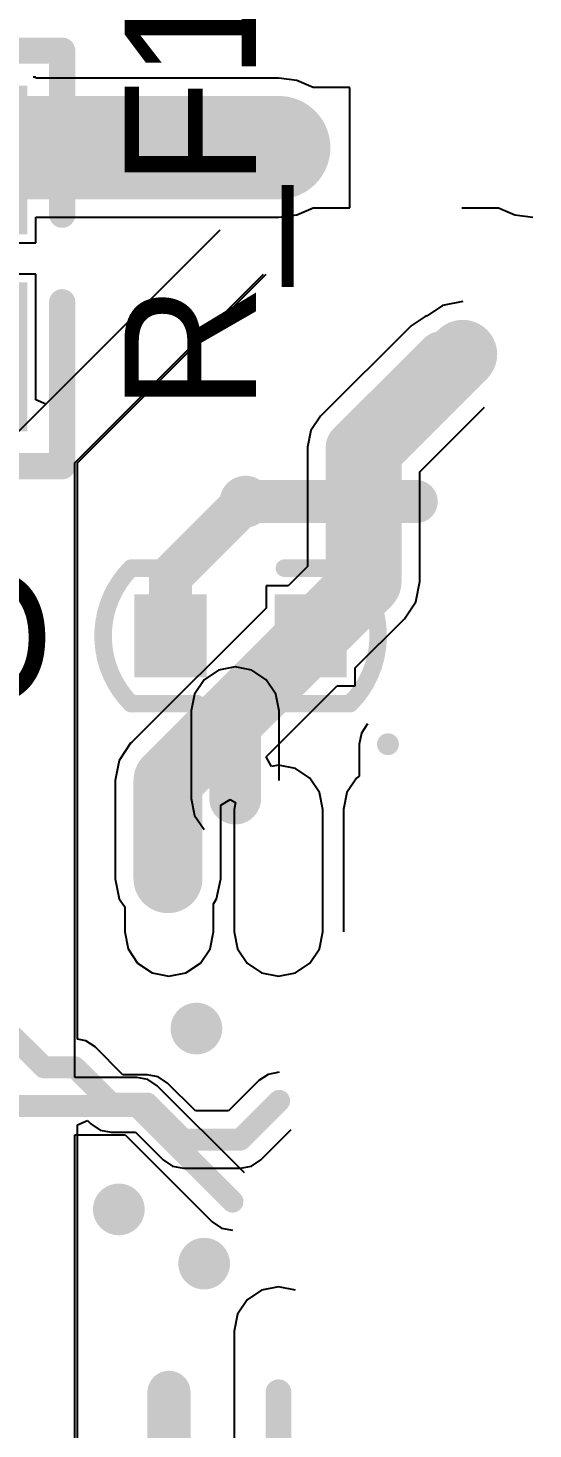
# Model space of a CAD drawing. Extents: x 65.4 to 145.6, y 116.1 to 196.3.
# Drawn here: x 76 to 81.86, y 125.64 to 141.91 of the extents above; entities that cross this region are included whole.
import ezdxf

# ---------------------------------------------------------------- set-up
doc = ezdxf.new("R2010")
doc.units = 0
doc.header["$MEASUREMENT"] = 0
doc.layers.get('0').update_dxf_attribs({"linetype": 'CONTINUOUS'})
for name, color, linetype in [('BOTTOMLAYER', 5, 'CONTINUOUS'), ('MULTILAYER', 9, 'CONTINUOUS'), ('TOPLAYER', 1, 'CONTINUOUS'), ('TOPOVERLAY', 2, 'CONTINUOUS'), ('TOPPASTE', 8, 'CONTINUOUS'), ('TOPSOLDER', 216, 'CONTINUOUS'), ('VIAHOLELAYER', 16, 'CONTINUOUS')]:
    doc.layers.add(name, color=color, linetype=linetype)

# ---------------------------------------------------------------- blocks, each defined once
blk = doc.blocks.new('0603__87')
at = {"layer": 'TOPLAYER'}
for points in [[(-0.317, -0.381), (0.318, -0.381), (-0.317, 0.381), (0.318, 0.381)], [(1.308, -0.381), (1.943, -0.381), (1.308, 0.381), (1.943, 0.381)]]:
    blk.add_solid(points, dxfattribs=at)
at = {"layer": 'TOPOVERLAY', "const_width": 0.203}
for points in [[(-0.457, -0.787, -0.414214), (-0.457, 0.787)], [(2.083, 0.787, -0.414214), (2.083, -0.787)]]:
    blk.add_lwpolyline(points, format="xyb", dxfattribs=at)
for points in [[(-0.457, 0.787), (0.305, 0.787)], [(1.321, 0.787), (2.083, 0.787)], [(-0.457, -0.787), (0.305, -0.787)], [(1.321, -0.787), (2.083, -0.787)]]:
    blk.add_lwpolyline(points, dxfattribs=at)
at = {"layer": 'TOPOVERLAY', "const_width": 0.102}
for points in [[(-0.508, 0.787, 1), (-0.406, 0.787, 1)], [(-0.508, 0.787, 1), (-0.406, 0.787, 1)], [(0.254, 0.787, 1), (0.356, 0.787, 1)], [(1.27, 0.787, 1), (1.372, 0.787, 1)], [(2.032, 0.787, 1), (2.134, 0.787, 1)], [(2.032, 0.787, 1), (2.134, 0.787, 1)], [(-0.508, -0.787, 1), (-0.406, -0.787, 1)], [(-0.508, -0.787, 1), (-0.406, -0.787, 1)], [(0.254, -0.787, 1), (0.356, -0.787, 1)], [(1.27, -0.787, 1), (1.372, -0.787, 1)], [(2.032, -0.787, 1), (2.134, -0.787, 1)], [(2.032, -0.787, 1), (2.134, -0.787, 1)]]:
    blk.add_lwpolyline(points, format="xyb", close=True, dxfattribs=at)
at = {"layer": 'TOPPASTE'}
for points in [[(-0.317, -0.381), (0.318, -0.381), (-0.317, 0.381), (0.318, 0.381)], [(1.308, -0.381), (1.943, -0.381), (1.308, 0.381), (1.943, 0.381)]]:
    blk.add_solid(points, dxfattribs=at)
at = {"layer": 'TOPSOLDER'}
for points in [[(-0.419, -0.483), (0.419, -0.483), (-0.419, 0.483), (0.419, 0.483)], [(1.207, -0.483), (2.045, -0.483), (1.207, 0.483), (2.045, 0.483)]]:
    blk.add_solid(points, dxfattribs=at)
blk = doc.blocks.new('0805_101')
at = {"layer": 'TOPLAYER'}
for points in [[(-0.762, -0.635), (0.762, -0.635), (-0.762, 0.635), (0.762, 0.635)], [(1.524, -0.635), (3.048, -0.635), (1.524, 0.635), (3.048, 0.635)]]:
    blk.add_solid(points, dxfattribs=at)
at = {"layer": 'TOPOVERLAY', "const_width": 0.305}
for points in [[(-1.27, 1.143), (0.635, 1.143)], [(-1.27, 1.143), (-1.27, -1.143)], [(1.651, 1.143), (3.556, 1.143)], [(3.556, 1.143), (3.556, -1.143)], [(-1.27, -1.143), (0.635, -1.143)], [(1.651, -1.143), (3.556, -1.143)]]:
    blk.add_lwpolyline(points, dxfattribs=at)
at = {"layer": 'TOPOVERLAY', "const_width": 0.152}
for points in [[(-1.346, 1.143, 1), (-1.194, 1.143, 1)], [(-1.346, 1.143, 1), (-1.194, 1.143, 1)], [(0.559, 1.143, 1), (0.711, 1.143, 1)], [(1.575, 1.143, 1), (1.727, 1.143, 1)], [(3.48, 1.143, 1), (3.632, 1.143, 1)], [(3.48, 1.143, 1), (3.632, 1.143, 1)], [(-1.346, -1.143, 1), (-1.194, -1.143, 1)], [(-1.346, -1.143, 1), (-1.194, -1.143, 1)], [(0.559, -1.143, 1), (0.711, -1.143, 1)], [(1.575, -1.143, 1), (1.727, -1.143, 1)], [(3.48, -1.143, 1), (3.632, -1.143, 1)], [(3.48, -1.143, 1), (3.632, -1.143, 1)]]:
    blk.add_lwpolyline(points, format="xyb", close=True, dxfattribs=at)
at = {"layer": 'TOPPASTE'}
for points in [[(-0.762, -0.635), (0.762, -0.635), (-0.762, 0.635), (0.762, 0.635)], [(1.524, -0.635), (3.048, -0.635), (1.524, 0.635), (3.048, 0.635)]]:
    blk.add_solid(points, dxfattribs=at)
at = {"layer": 'TOPSOLDER'}
for points in [[(-0.864, -0.737), (0.864, -0.737), (-0.864, 0.737), (0.864, 0.737)], [(1.422, -0.737), (3.15, -0.737), (1.422, 0.737), (3.15, 0.737)]]:
    blk.add_solid(points, dxfattribs=at)

msp = doc.modelspace()

# ---------------------------------------------------------------- linework, layer by layer
at = {"layer": 'BOTTOMLAYER'}
for p, q in [((78.222, 139.556), (77.772, 139.106)), ((77.772, 139.106), (75.882, 137.216)), ((77.202, 137.486), (78.762, 139.046)), ((76.572, 136.856), (77.202, 137.486)), ((76.572, 134.996), (76.572, 136.856)), ((76.572, 130.163), (76.572, 134.996)), ((78.207, 134.447), (78.042, 134.336)), ((78.402, 134.486), (78.207, 134.447)), ((78.597, 134.447), (78.402, 134.486)), ((78.762, 134.336), (78.597, 134.447)), ((78.042, 134.336), (77.931, 134.171)), ((78.873, 134.171), (78.762, 134.336)), ((77.931, 134.171), (77.892, 133.976)), ((78.912, 133.976), (78.873, 134.171)), ((77.892, 133.976), (77.892, 132.956)), ((78.912, 133.167), (78.912, 133.976)), ((77.892, 132.956), (77.931, 132.761)), ((77.931, 132.761), (78.042, 132.596)), ((76.67, 130.144), (76.572, 130.163)), ((76.778, 130.072), (76.67, 130.144)), ((77.1, 129.749), (76.778, 130.072)), ((77.382, 129.749), (77.1, 129.749)), ((77.51, 129.724), (77.382, 129.749)), ((77.618, 129.652), (77.51, 129.724)), ((78.676, 129.682), (78.324, 129.329)), ((78.784, 129.754), (78.676, 129.682)), ((78.912, 129.779), (78.784, 129.754)), ((77.94, 129.329), (77.618, 129.652)), ((76.572, 129.169), (76.689, 129.217)), ((76.689, 129.217), (76.726, 129.18)), ((76.726, 129.18), (76.834, 129.108)), ((78.324, 129.329), (77.94, 129.329)), ((76.572, 116.486), (76.572, 129.169)), ((76.834, 129.108), (76.962, 129.083)), ((76.962, 129.083), (77.244, 129.083)), ((77.244, 129.083), (77.566, 128.76)), ((78.698, 128.76), (79.05, 129.113)), ((77.566, 128.76), (77.674, 128.688)), ((78.59, 128.688), (78.698, 128.76)), ((77.674, 128.688), (77.802, 128.663)), ((77.802, 128.663), (78.462, 128.663)), ((78.462, 128.663), (78.59, 128.688))]:
    msp.add_line(p, q, dxfattribs=at)
for points, const_width in [([(78.372, 136.406, 1), (78.672, 136.406, 1)], 0.3), ([(78.397, 136.406, 1), (78.647, 136.406, 1)], 0.25), ([(80.377, 136.406, 1), (80.627, 136.406, 1)], 0.25), ([(80.377, 136.406, 1), (80.627, 136.406, 1)], 0.25), ([(78.252, 133.976, 1), (78.552, 133.976, 1)], 0.3), ([(78.252, 133.976, 1), (78.552, 133.976, 1)], 0.3), ([(78.252, 132.956, 1), (78.552, 132.956, 1)], 0.3), ([(78.252, 132.956, 1), (78.552, 132.956, 1)], 0.3), ([(77.802, 130.286, 1), (78.102, 130.286, 1)], 0.3), ([(76.118, 129.836, 1), (76.245, 129.836, 1)], 0.127), ([(76.118, 129.836, 1), (76.245, 129.836, 1)], 0.127), ([(76.478, 129.836, 1), (76.605, 129.836, 1)], 0.127), ([(76.478, 129.836, 1), (76.605, 129.836, 1)], 0.127), ([(76.898, 129.416, 1), (77.025, 129.416, 1)], 0.127), ([(76.898, 129.416, 1), (77.025, 129.416, 1)], 0.127), ([(77.319, 129.416, 1), (77.446, 129.416, 1)], 0.127), ([(77.319, 129.416, 1), (77.446, 129.416, 1)], 0.127), ([(78.849, 129.446, 1), (78.976, 129.446, 1)], 0.127), ([(78.849, 129.446, 1), (78.976, 129.446, 1)], 0.127), ([(77.739, 128.996, 1), (77.866, 128.996, 1)], 0.127), ([(77.739, 128.996, 1), (77.866, 128.996, 1)], 0.127), ([(78.399, 128.996, 1), (78.526, 128.996, 1)], 0.127), ([(78.399, 128.996, 1), (78.526, 128.996, 1)], 0.127), ([(76.902, 128.186, 1), (77.202, 128.186, 1)], 0.3), ([(77.892, 127.556, 1), (78.192, 127.556, 1)], 0.3)]:
    msp.add_lwpolyline(points, format="xyb", close=True, dxfattribs=dict(at, const_width=const_width))
for points, const_width in [([(78.522, 136.406), (80.502, 136.406)], 0.5), ([(78.402, 132.956), (78.402, 133.976)], 0.6), ([(75.792, 130.226), (76.182, 129.836)], 0.254), ([(76.182, 129.836), (76.542, 129.836)], 0.254), ([(76.542, 129.836), (76.962, 129.416)], 0.254), ([(76.962, 129.416), (77.382, 129.416)], 0.254), ([(77.382, 129.416), (77.802, 128.996)], 0.254), ([(78.462, 128.996), (78.912, 129.446)], 0.254), ([(77.802, 128.996), (78.462, 128.996)], 0.254)]:
    msp.add_lwpolyline(points, dxfattribs=dict(at, const_width=const_width))
at = {"layer": 'MULTILAYER', "const_width": 0.3}
for points in [[(78.372, 136.406, 1), (78.672, 136.406, 1)], [(78.252, 133.976, 1), (78.552, 133.976, 1)], [(77.802, 130.286, 1), (78.102, 130.286, 1)], [(76.902, 128.186, 1), (77.202, 128.186, 1)], [(77.892, 127.556, 1), (78.192, 127.556, 1)]]:
    msp.add_lwpolyline(points, format="xyb", close=True, dxfattribs=at)
at = {"layer": 'TOPLAYER'}
for p, q in [((76.087, 141.334), (76.059, 141.334)), ((76.087, 141.323), (76.087, 141.334)), ((78.907, 141.323), (76.087, 141.323)), ((79.116, 141.295), (78.907, 141.323)), ((79.308, 141.216), (79.116, 141.295)), ((79.732, 141.216), (79.308, 141.216)), ((79.732, 139.816), (79.732, 141.216)), ((79.116, 139.737), (79.308, 139.816)), ((79.308, 139.816), (79.732, 139.816)), ((81.032, 139.816), (81.456, 139.816)), ((81.456, 139.816), (81.648, 139.737)), ((76.087, 139.41), (76.087, 139.709)), ((76.087, 139.709), (78.907, 139.709)), ((78.907, 139.709), (79.116, 139.737)), ((81.648, 139.737), (81.857, 139.709)), ((78.222, 139.556), (77.772, 139.106)), ((74.417, 139.41), (76.087, 139.41)), ((77.772, 139.106), (76.204, 137.538)), ((76.087, 139.048), (74.417, 139.048)), ((76.087, 137.587), (76.087, 139.048)), ((77.172, 137.486), (78.732, 139.046)), ((80.808, 138.681), (80.628, 138.561)), ((81.042, 138.728), (80.808, 138.681)), ((80.607, 138.557), (80.442, 138.446)), ((80.628, 138.561), (80.607, 138.557)), ((80.442, 138.446), (79.392, 137.396)), ((76.204, 137.538), (76.087, 137.587)), ((76.542, 136.856), (77.172, 137.486)), ((80.544, 136.753), (81.295, 137.504)), ((79.392, 137.396), (79.281, 137.231)), ((79.281, 137.231), (79.242, 137.036)), ((79.242, 137.036), (79.242, 135.651)), ((76.542, 134.996), (76.542, 136.856)), ((80.544, 135.476), (80.544, 136.753)), ((79.242, 135.651), (79.018, 135.427)), ((79.018, 135.427), (78.76, 135.427)), ((78.76, 135.427), (78.76, 135.169)), ((80.497, 135.242), (80.544, 135.476)), ((80.365, 135.043), (80.497, 135.242)), ((78.76, 135.169), (77.202, 133.611)), ((79.795, 134.474), (80.365, 135.043)), ((76.542, 129.719), (76.542, 134.996)), ((79.795, 134.265), (79.795, 134.474)), ((78.763, 133.442), (79.586, 134.265)), ((79.586, 134.265), (79.795, 134.265)), ((79.939, 133.824), (79.866, 133.716)), ((77.189, 133.599), (77.057, 133.4)), ((77.202, 133.611), (77.189, 133.599)), ((79.866, 133.716), (79.841, 133.588)), ((79.841, 133.588), (79.841, 133.216)), ((78.823, 133.33), (78.763, 133.442)), ((77.057, 133.4), (77.01, 133.166)), ((78.904, 133.346), (78.823, 133.33)), ((79.101, 133.307), (78.904, 133.346)), ((79.268, 133.195), (79.101, 133.307)), ((77.01, 133.166), (77.01, 132.026)), ((79.38, 133.028), (79.268, 133.195)), ((79.81, 133.195), (79.699, 133.028)), ((79.841, 133.216), (79.81, 133.195)), ((78.234, 132.881), (78.343, 132.947)), ((78.343, 132.947), (78.406, 132.913)), ((79.419, 132.831), (79.38, 133.028)), ((79.699, 133.028), (79.66, 132.831)), ((78.234, 132.026), (78.234, 132.881)), ((78.406, 132.913), (78.39, 132.831)), ((78.39, 132.831), (78.39, 131.409)), ((79.419, 131.409), (79.419, 132.831)), ((79.66, 132.831), (79.66, 131.409)), ((77.01, 132.026), (77.057, 131.792)), ((78.187, 131.792), (78.234, 132.026)), ((77.057, 131.792), (77.12, 131.698)), ((78.149, 131.735), (78.187, 131.792)), ((77.12, 131.698), (77.12, 131.409)), ((78.149, 131.409), (78.149, 131.735)), ((77.12, 131.409), (77.159, 131.212)), ((78.11, 131.212), (78.149, 131.409)), ((78.39, 131.409), (78.429, 131.212)), ((79.38, 131.212), (79.419, 131.409)), ((77.159, 131.212), (77.27, 131.045)), ((77.998, 131.045), (78.11, 131.212)), ((78.429, 131.212), (78.54, 131.045)), ((79.268, 131.045), (79.38, 131.212)), ((77.27, 131.045), (77.437, 130.934)), ((77.831, 130.934), (77.998, 131.045)), ((78.54, 131.045), (78.707, 130.934)), ((79.101, 130.934), (79.268, 131.045)), ((77.437, 130.934), (77.634, 130.894)), ((77.634, 130.894), (77.831, 130.934)), ((78.707, 130.934), (78.904, 130.894)), ((78.904, 130.894), (79.101, 130.934)), ((77.262, 129.719), (76.542, 129.719)), ((77.39, 129.694), (77.262, 129.719)), ((77.498, 129.622), (77.39, 129.694)), ((78.51, 128.609), (77.498, 129.622)), ((76.542, 116.486), (76.542, 129.053)), ((76.542, 129.053), (77.124, 129.053)), ((77.124, 129.053), (78.136, 128.04)), ((78.136, 128.04), (78.136, 128.04)), ((78.136, 128.04), (78.136, 128.04)), ((78.136, 128.04), (78.136, 128.04)), ((78.136, 128.04), (78.136, 128.04)), ((78.136, 128.04), (78.136, 128.04)), ((78.136, 128.04), (78.136, 128.04)), ((78.136, 128.04), (78.136, 128.04)), ((78.136, 128.04), (78.136, 128.04)), ((78.136, 128.04), (78.136, 128.04)), ((78.136, 128.04), (78.136, 128.04)), ((78.136, 128.04), (78.136, 128.04)), ((78.136, 128.04), (78.244, 127.968)), ((78.244, 127.968), (78.372, 127.943)), ((78.707, 127.249), (78.54, 127.137)), ((78.904, 127.288), (78.707, 127.249)), ((79.101, 127.249), (78.904, 127.288)), ((78.54, 127.137), (78.429, 126.97)), ((78.429, 126.97), (78.39, 126.773)), ((78.39, 126.773), (78.39, 125.351))]:
    msp.add_line(p, q, dxfattribs=at)
for points, const_width in [([(75.342, 140.516), (78.907, 140.516)], 1.2), ([(79.932, 137.006), (81.012, 138.086)], 0.8), ([(81.012, 138.086), (81.042, 138.116)], 0.8), ([(79.752, 137.036), (80.802, 138.086)], 0.6), ([(80.802, 138.086), (81.012, 138.086)], 0.6), ([(79.752, 135.326), (79.752, 137.036)], 0.6), ([(79.932, 135.476), (79.932, 137.006)], 0.8), ([(77.652, 135.536), (78.522, 136.406)], 0.5), ([(77.634, 133.178), (79.932, 135.476)], 0.8), ([(77.652, 134.846), (77.652, 135.536)], 0.5), ([(78.402, 133.976), (79.752, 135.326)], 0.6), ([(78.342, 133.916), (78.402, 133.976)], 0.6), ([(77.634, 133.208), (78.342, 133.916)], 0.5), ([(77.622, 133.166), (77.634, 133.178)], 0.8), ([(77.622, 132.026), (77.622, 133.166)], 0.8), ([(77.634, 133.178), (77.634, 133.208)], 0.5), ([(77.634, 132.12), (77.634, 133.178)], 0.5), ([(75.612, 129.386), (77.262, 129.386)], 0.254), ([(77.262, 129.386), (78.372, 128.276)], 0.254), ([(77.634, 123.356), (77.634, 126.062)], 0.5), ([(78.904, 124.354), (78.904, 126.062)], 0.3)]:
    msp.add_lwpolyline(points, dxfattribs=dict(at, const_width=const_width))
for points, const_width in [([(78.607, 140.516, 1), (79.207, 140.516, 1)], 0.6), ([(80.812, 138.086, 1), (81.212, 138.086, 1)], 0.4), ([(80.812, 138.086, 1), (81.212, 138.086, 1)], 0.4), ([(80.842, 138.116, 1), (81.242, 138.116, 1)], 0.4), ([(80.842, 138.116, 1), (81.242, 138.116, 1)], 0.4), ([(80.652, 138.086, 1), (80.952, 138.086, 1)], 0.3), ([(80.652, 138.086, 1), (80.952, 138.086, 1)], 0.3), ([(80.862, 138.086, 1), (81.162, 138.086, 1)], 0.3), ([(80.862, 138.086, 1), (81.162, 138.086, 1)], 0.3), ([(79.602, 137.036, 1), (79.902, 137.036, 1)], 0.3), ([(79.602, 137.036, 1), (79.902, 137.036, 1)], 0.3), ([(79.732, 137.006, 1), (80.132, 137.006, 1)], 0.4), ([(79.732, 137.006, 1), (80.132, 137.006, 1)], 0.4), ([(78.372, 136.406, 1), (78.672, 136.406, 1)], 0.3), ([(78.397, 136.406, 1), (78.647, 136.406, 1)], 0.25), ([(79.732, 135.476, 1), (80.132, 135.476, 1)], 0.4), ([(79.732, 135.476, 1), (80.132, 135.476, 1)], 0.4), ([(77.527, 135.536, 1), (77.777, 135.536, 1)], 0.25), ([(77.527, 135.536, 1), (77.777, 135.536, 1)], 0.25), ([(79.602, 135.326, 1), (79.902, 135.326, 1)], 0.3), ([(79.602, 135.326, 1), (79.902, 135.326, 1)], 0.3), ([(77.527, 134.846, 1), (77.777, 134.846, 1)], 0.25), ([(78.252, 133.976, 1), (78.552, 133.976, 1)], 0.3), ([(78.252, 133.976, 1), (78.552, 133.976, 1)], 0.3), ([(78.252, 133.976, 1), (78.552, 133.976, 1)], 0.3), ([(78.192, 133.916, 1), (78.492, 133.916, 1)], 0.3), ([(78.217, 133.916, 1), (78.467, 133.916, 1)], 0.25), ([(77.434, 133.178, 1), (77.834, 133.178, 1)], 0.4), ([(77.434, 133.178, 1), (77.834, 133.178, 1)], 0.4), ([(80.111, 133.588, 1), (80.238, 133.588, 1)], 0.127), ([(80.111, 133.588, 1), (80.238, 133.588, 1)], 0.127), ([(77.422, 133.166, 1), (77.822, 133.166, 1)], 0.4), ([(77.422, 133.166, 1), (77.822, 133.166, 1)], 0.4), ([(77.509, 133.208, 1), (77.759, 133.208, 1)], 0.25), ([(77.509, 133.208, 1), (77.759, 133.208, 1)], 0.25), ([(77.509, 133.178, 1), (77.759, 133.178, 1)], 0.25), ([(77.509, 133.178, 1), (77.759, 133.178, 1)], 0.25), ([(77.422, 132.026, 1), (77.822, 132.026, 1)], 0.4), ([(77.509, 132.12, 1), (77.759, 132.12, 1)], 0.25), ([(77.802, 130.286, 1), (78.102, 130.286, 1)], 0.3), ([(77.199, 129.386, 1), (77.326, 129.386, 1)], 0.127), ([(77.199, 129.386, 1), (77.326, 129.386, 1)], 0.127), ([(76.902, 128.186, 1), (77.202, 128.186, 1)], 0.3), ([(78.308, 128.276, 1), (78.435, 128.276, 1)], 0.127), ([(78.308, 128.276, 1), (78.435, 128.276, 1)], 0.127), ([(77.892, 127.556, 1), (78.192, 127.556, 1)], 0.3), ([(77.509, 126.062, 1), (77.759, 126.062, 1)], 0.25), ([(78.829, 126.062, 1), (78.979, 126.062, 1)], 0.15)]:
    msp.add_lwpolyline(points, format="xyb", close=True, dxfattribs=dict(at, const_width=const_width))
at = {"layer": 'VIAHOLELAYER', "const_width": 0.15}
for points in [[(78.447, 136.406, 1), (78.597, 136.406, 1)], [(78.327, 133.976, 1), (78.477, 133.976, 1)], [(77.877, 130.286, 1), (78.027, 130.286, 1)], [(76.977, 128.186, 1), (77.127, 128.186, 1)], [(77.967, 127.556, 1), (78.117, 127.556, 1)]]:
    msp.add_lwpolyline(points, format="xyb", close=True, dxfattribs=at)

# ---------------------------------------------------------------- block references
at = {"rotation": 90}
msp.add_blockref('0805_101', (75.252, 138.086), dxfattribs=at)
msp.add_blockref('0603__87', (77.652, 134.846))

# ---------------------------------------------------------------- texts
at = {"layer": 'TOPOVERLAY'}
for s, rotation, p in [('R_F1', 90, (78.642, 137.456)), ('C4', 180, (76.302, 135.596))]:
    msp.add_text(s, height=1.524, rotation=rotation, dxfattribs=at).set_placement(p)

doc.saveas('drawing.dxf')
